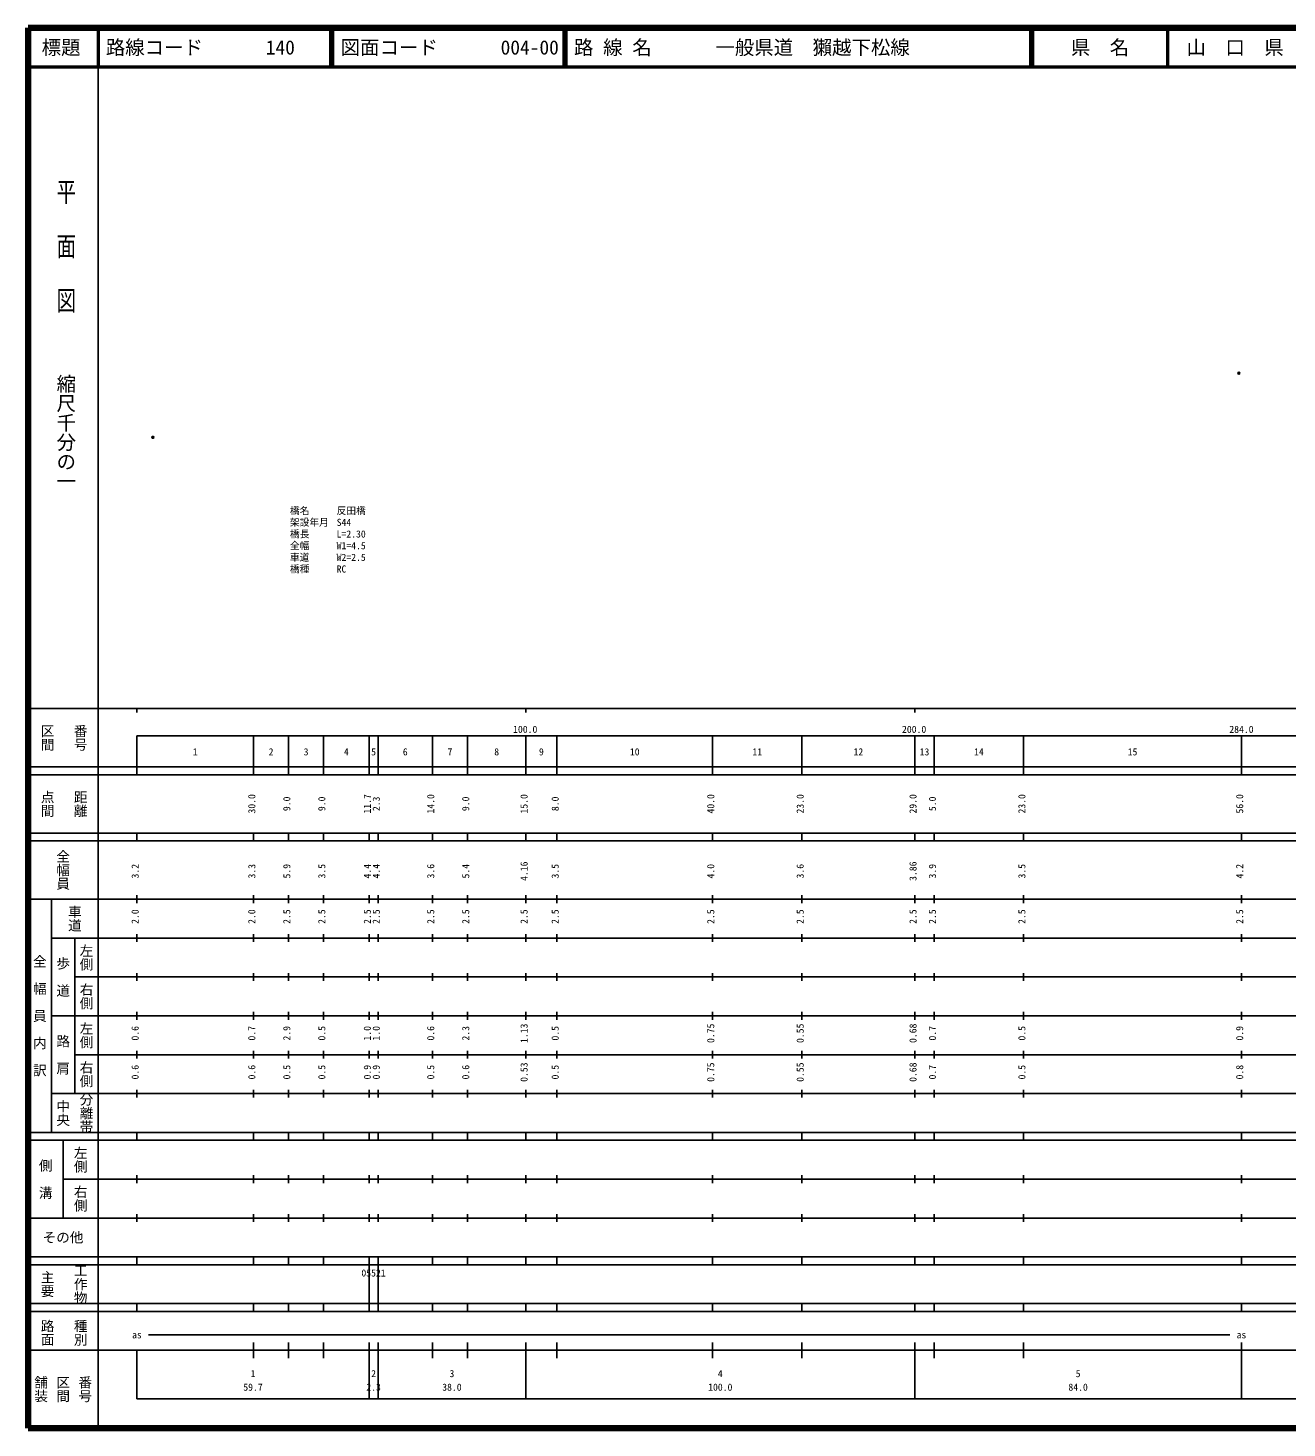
# Model space of a CAD drawing. Units: millimetres on the paper, with parts at other scales. Extents: x 40 to 680, y 20 to 380.
# Drawn here: x 40 to 363.7, y 20 to 380 of the extents above; entities that cross this region are included whole.
import ezdxf
from ezdxf.enums import TextEntityAlignment as Align

# ---------------------------------------------------------------- set-up
doc = ezdxf.new("R2010")
doc.units = ezdxf.units.MM
doc.header["$PDMODE"] = 32
doc.header["$PDSIZE"] = 0.5
for name, color, linetype in [('M-OTRS', 6, 'Continuous'), ('M-STR-HTXT', 7, 'Continuous'), ('M-TTL-TXT', 7, 'Continuous')]:
    doc.layers.add(name, color=color, linetype=linetype)
for name, color, linetype, lineweight in [('M-TTL', 2, 'Continuous', 140), ('M-TTL-BAND', 7, 'Continuous', 25), ('M-TTL-LINE', 7, 'Continuous', 50)]:
    doc.layers.add(name, color=color, linetype=linetype, lineweight=lineweight)
doc.styles.add('@ＭＳ ゴシック', font='')
doc.styles.add('ＭＳ ゴシック', font='')
doc.styles.get('@ＭＳ ゴシック').set_extended_font_data('@MS Gothic')
doc.styles.get('ＭＳ ゴシック').set_extended_font_data('MS Gothic')

msp = doc.modelspace()

# ---------------------------------------------------------------- linework, layer by layer
at = {"layer": 'M-OTRS'}
for p in [(351.362, 291.218), (72.13, 274.741)]:
    msp.add_point(p, dxfattribs=at)
at = {"layer": 'M-TTL'}
for p, q in [((40, 380), (40, 20)), ((680, 380), (40, 380)), ((40, 20), (680, 20))]:
    msp.add_line(p, q, dxfattribs=at)
at = {"layer": 'M-TTL-BAND'}
for p, q in [((58, 370), (58, 20)), ((40, 205), (579, 205)), ((68, 205), (68, 204)), ((168, 205), (168, 204)), ((268, 205), (268, 204)), ((68, 198), (579, 198)), ((68, 198), (68, 188)), ((98, 188), (98, 198)), ((107, 188), (107, 198)), ((116, 188), (116, 198)), ((127.7, 188), (127.7, 198)), ((130, 188), (130, 198)), ((144, 188), (144, 198)), ((153, 188), (153, 198)), ((168, 188), (168, 198)), ((176, 188), (176, 198)), ((216, 188), (216, 198)), ((239, 188), (239, 198)), ((268, 188), (268, 198)), ((273, 188), (273, 198)), ((296, 188), (296, 198)), ((352, 188), (352, 198)), ((40, 190), (579, 190)), ((40, 188), (579, 188)), ((40, 173), (579, 173)), ((68, 171), (68, 173)), ((98, 171), (98, 173)), ((107, 171), (107, 173)), ((116, 171), (116, 173)), ((127.7, 171), (127.7, 173)), ((130, 171), (130, 173)), ((144, 171), (144, 173)), ((153, 171), (153, 173)), ((168, 171), (168, 173)), ((176, 171), (176, 173)), ((216, 171), (216, 173)), ((239, 171), (239, 173)), ((268, 171), (268, 173)), ((273, 171), (273, 173)), ((296, 171), (296, 173)), ((352, 171), (352, 173)), ((40, 171), (579, 171)), ((40, 156), (579, 156)), ((46, 96), (46, 156)), ((68, 155), (68, 157)), ((98, 155), (98, 157)), ((107, 155), (107, 157)), ((116, 155), (116, 157)), ((127.7, 155), (127.7, 157)), ((130, 155), (130, 157)), ((144, 155), (144, 157)), ((153, 155), (153, 157)), ((168, 155), (168, 157)), ((176, 155), (176, 157)), ((216, 155), (216, 157)), ((239, 155), (239, 157)), ((268, 155), (268, 157)), ((273, 155), (273, 157)), ((296, 155), (296, 157)), ((352, 155), (352, 157)), ((46, 146), (579, 146)), ((52, 146), (52, 106)), ((68, 145), (68, 147)), ((98, 145), (98, 147)), ((107, 145), (107, 147)), ((116, 145), (116, 147)), ((127.7, 145), (127.7, 147)), ((130, 145), (130, 147)), ((144, 145), (144, 147)), ((153, 145), (153, 147)), ((168, 145), (168, 147)), ((176, 145), (176, 147)), ((216, 145), (216, 147)), ((239, 145), (239, 147)), ((268, 145), (268, 147)), ((273, 145), (273, 147)), ((296, 145), (296, 147)), ((352, 145), (352, 147)), ((68, 135), (68, 137)), ((98, 135), (98, 137)), ((107, 135), (107, 137)), ((116, 135), (116, 137)), ((127.7, 135), (127.7, 137)), ((130, 135), (130, 137)), ((144, 135), (144, 137)), ((153, 135), (153, 137)), ((168, 135), (168, 137)), ((176, 135), (176, 137)), ((216, 135), (216, 137)), ((239, 135), (239, 137)), ((268, 135), (268, 137)), ((273, 135), (273, 137)), ((296, 135), (296, 137)), ((352, 135), (352, 137)), ((52, 136), (579, 136)), ((46, 126), (579, 126)), ((68, 125), (68, 127)), ((98, 125), (98, 127)), ((107, 125), (107, 127)), ((116, 125), (116, 127)), ((127.7, 125), (127.7, 127)), ((130, 125), (130, 127)), ((144, 125), (144, 127)), ((153, 125), (153, 127)), ((168, 125), (168, 127)), ((176, 125), (176, 127)), ((216, 125), (216, 127)), ((239, 125), (239, 127)), ((268, 125), (268, 127)), ((273, 125), (273, 127)), ((296, 125), (296, 127)), ((352, 125), (352, 127)), ((52, 116), (579, 116)), ((68, 115), (68, 117)), ((98, 115), (98, 117)), ((107, 115), (107, 117)), ((116, 115), (116, 117)), ((127.7, 115), (127.7, 117)), ((130, 115), (130, 117)), ((144, 115), (144, 117)), ((153, 115), (153, 117)), ((168, 115), (168, 117)), ((176, 115), (176, 117)), ((216, 115), (216, 117)), ((239, 115), (239, 117)), ((268, 115), (268, 117)), ((273, 115), (273, 117)), ((296, 115), (296, 117)), ((352, 115), (352, 117)), ((46, 106), (579, 106)), ((68, 105), (68, 107)), ((98, 105), (98, 107)), ((107, 105), (107, 107)), ((116, 105), (116, 107)), ((127.7, 105), (127.7, 107)), ((130, 105), (130, 107)), ((144, 105), (144, 107)), ((153, 105), (153, 107)), ((168, 105), (168, 107)), ((176, 105), (176, 107)), ((216, 105), (216, 107)), ((239, 105), (239, 107)), ((268, 105), (268, 107)), ((273, 105), (273, 107)), ((296, 105), (296, 107)), ((352, 105), (352, 107)), ((40, 96), (579, 96)), ((40, 94), (579, 94)), ((49, 94), (49, 74)), ((68, 94), (68, 96)), ((98, 94), (98, 96)), ((107, 94), (107, 96)), ((116, 94), (116, 96)), ((127.7, 94), (127.7, 96)), ((130, 94), (130, 96)), ((144, 94), (144, 96)), ((153, 94), (153, 96)), ((168, 94), (168, 96)), ((176, 94), (176, 96)), ((216, 94), (216, 96)), ((239, 94), (239, 96)), ((268, 94), (268, 96)), ((273, 94), (273, 96)), ((296, 94), (296, 96)), ((352, 94), (352, 96)), ((49, 84), (579, 84)), ((68, 83), (68, 85)), ((98, 83), (98, 85)), ((107, 83), (107, 85)), ((116, 83), (116, 85)), ((127.7, 83), (127.7, 85)), ((130, 83), (130, 85)), ((144, 83), (144, 85)), ((153, 83), (153, 85)), ((168, 83), (168, 85)), ((176, 83), (176, 85)), ((216, 83), (216, 85)), ((239, 83), (239, 85)), ((268, 83), (268, 85)), ((273, 83), (273, 85)), ((296, 83), (296, 85)), ((352, 83), (352, 85)), ((40, 74), (579, 74)), ((68, 73), (68, 75)), ((98, 73), (98, 75)), ((107, 73), (107, 75)), ((116, 73), (116, 75)), ((127.7, 73), (127.7, 75)), ((130, 73), (130, 75)), ((144, 73), (144, 75)), ((153, 73), (153, 75)), ((168, 73), (168, 75)), ((176, 73), (176, 75)), ((216, 73), (216, 75)), ((239, 73), (239, 75)), ((268, 73), (268, 75)), ((273, 73), (273, 75)), ((296, 73), (296, 75)), ((352, 73), (352, 75)), ((40, 64), (579, 64)), ((40, 62), (579, 62)), ((68, 62), (68, 64)), ((98, 62), (98, 64)), ((107, 62), (107, 64)), ((116, 62), (116, 64)), ((127.7, 62), (127.7, 64)), ((127.7, 52), (127.7, 62)), ((130, 62), (130, 64)), ((130, 52), (130, 62)), ((144, 62), (144, 64)), ((153, 62), (153, 64)), ((168, 62), (168, 64)), ((176, 62), (176, 64)), ((216, 62), (216, 64)), ((239, 62), (239, 64)), ((268, 62), (268, 64)), ((273, 62), (273, 64)), ((296, 62), (296, 64)), ((352, 62), (352, 64)), ((40, 52), (579, 52)), ((68, 50), (68, 52)), ((98, 50), (98, 52)), ((107, 50), (107, 52)), ((116, 50), (116, 52)), ((127.7, 50), (127.7, 52)), ((130, 50), (130, 52)), ((144, 50), (144, 52)), ((153, 50), (153, 52)), ((168, 50), (168, 52)), ((176, 50), (176, 52)), ((216, 50), (216, 52)), ((239, 50), (239, 52)), ((268, 50), (268, 52)), ((273, 50), (273, 52)), ((296, 50), (296, 52)), ((352, 50), (352, 52)), ((40, 50), (579, 50)), ((71, 44), (349, 44)), ((40, 40), (579, 40)), ((68, 40), (68, 27.5)), ((98, 38), (98, 42)), ((107, 38), (107, 42)), ((116, 38), (116, 42)), ((127.7, 27.5), (127.7, 42)), ((130, 27.5), (130, 42)), ((144, 38), (144, 42)), ((153, 38), (153, 42)), ((168, 27.5), (168, 42)), ((176, 38), (176, 42)), ((216, 38), (216, 42)), ((239, 38), (239, 42)), ((268, 27.5), (268, 42)), ((273, 38), (273, 42)), ((296, 38), (296, 42)), ((352, 27.5), (352, 42)), ((68, 27.5), (579, 27.5))]:
    msp.add_line(p, q, dxfattribs=at)
at = {"layer": 'M-TTL-LINE'}
for p, q in [((58, 380), (58, 370)), ((117.75, 380), (117.75, 370)), ((118.25, 380), (118.25, 370)), ((177.75, 380), (177.75, 370)), ((178.25, 380), (178.25, 370)), ((297.75, 380), (297.75, 370)), ((298.25, 380), (298.25, 370)), ((333, 380), (333, 370)), ((40, 370), (680, 370))]:
    msp.add_line(p, q, dxfattribs=at)

# ---------------------------------------------------------------- texts
at = {"layer": 'M-STR-HTXT', "style": 'ＭＳ ゴシック'}
for s, p in [('橋名', (107.355, 254.422)), ('反田橋', (119.355, 254.422)), ('架設年月', (107.355, 251.422)), ('S44', (119.355, 251.422)), ('橋長', (107.355, 248.422)), ('L=2.30', (119.355, 248.422)), ('全幅', (107.355, 245.422)), ('車道', (107.355, 242.422)), ('W1=4.5', (119.355, 245.422)), ('W2=2.5', (119.355, 242.422)), ('橋種', (107.355, 239.422)), ('RC', (119.355, 239.422))]:
    msp.add_text(s, height=1.833, dxfattribs=at).set_placement(p, align=Align.BOTTOM_LEFT)
at = {"layer": 'M-TTL-BAND', "style": '@ＭＳ ゴシック', "width": 1.4}
msp.add_text('平  面  図', height=3.666, rotation=270, dxfattribs=at).set_placement((49.777, 306.475), align=Align.MIDDLE_RIGHT)
at = {"layer": 'M-TTL-BAND', "style": '@ＭＳ ゴシック'}
msp.add_text('縮尺千分の一', height=3.666, rotation=270, dxfattribs=at).set_placement((49.777, 261.03), align=Align.MIDDLE_RIGHT)
for s, p in [('区間', (45, 197.5)), ('番号', (53.5, 197.5)), ('点間', (45, 180.5)), ('距離', (53.5, 180.5)), ('全幅員', (49, 163.5)), ('車道', (52, 151)), ('左側', (55, 141)), ('全\u3000幅\u3000員\u3000内\u3000訳', (43, 126)), ('歩\u3000道', (49, 136)), ('右側', (55, 131)), ('左側', (55, 121)), ('路\u3000肩', (49, 116)), ('右側', (55, 111)), ('分離帯', (55, 101)), ('中央', (49, 101)), ('左側', (53.5, 89)), ('側\u3000溝', (44.5, 84)), ('右側', (53.5, 79)), ('工作物', (53.5, 57)), ('主要', (45, 57)), ('路面', (45, 44.5)), ('種別', (53.5, 44.5)), ('舗装', (43.333, 30)), ('区間', (49, 30)), ('番号', (54.667, 30))]:
    msp.add_text(s, height=2.566, rotation=270, dxfattribs=at).set_placement(p, align=Align.MIDDLE_CENTER)
at = {"layer": 'M-TTL-BAND', "style": 'ＭＳ ゴシック'}
for s, p in [('100.0', (167.844, 198.195)), ('200.0', (267.844, 198.195)), ('284.0', (352, 198.195)), ('1', (83, 192.405)), ('2', (102.5, 192.405)), ('3', (111.5, 192.405)), ('4', (121.85, 192.405)), ('5', (128.85, 192.405)), ('6', (137, 192.405)), ('7', (148.5, 192.405)), ('8', (160.5, 192.405)), ('9', (172, 192.405)), ('10', (196, 192.405)), ('11', (227.5, 192.405)), ('12', (253.5, 192.405)), ('13', (270.5, 192.405)), ('14', (284.5, 192.405)), ('15', (324, 192.405)), ('as', (68, 42.5)), ('as', (352, 42.5)), ('1', (97.85, 32.523)), ('2', (128.85, 32.523)), ('3', (149, 32.523)), ('4', (218, 32.523)), ('5', (310, 32.523)), ('59.7', (97.85, 29.033)), ('2.3', (128.85, 29.033)), ('38.0', (149, 29.033)), ('100.0', (218, 29.033)), ('84.0', (310, 29.033))]:
    msp.add_text(s, height=1.833, dxfattribs=at).set_placement(p, align=Align.BOTTOM_CENTER)
for s, p in [('30.0', (99, 180.5)), ('9.0', (108, 180.5)), ('9.0', (117, 180.5)), ('11.7', (128.7, 180.5)), ('2.3', (131, 180.5)), ('14.0', (145, 180.5)), ('9.0', (154, 180.5)), ('15.0', (169, 180.5)), ('8.0', (177, 180.5)), ('40.0', (217, 180.5)), ('23.0', (240, 180.5)), ('29.0', (269, 180.5)), ('5.0', (274, 180.5)), ('23.0', (297, 180.5)), ('56.0', (353, 180.5)), ('3.2', (69, 163.174)), ('3.3', (99, 163.174)), ('5.9', (108, 163.174)), ('3.5', (117, 163.174)), ('4.4', (128.7, 163.174)), ('4.4', (131, 163.174)), ('3.6', (145, 163.174)), ('5.4', (154, 163.174)), ('4.16', (169, 163.174)), ('3.5', (177, 163.174)), ('4.0', (217, 163.174)), ('3.6', (240, 163.174)), ('3.86', (269, 163.174)), ('3.9', (274, 163.174)), ('3.5', (297, 163.174)), ('4.2', (353, 163.174)), ('2.0', (69, 151.5)), ('2.0', (99, 151.5)), ('2.5', (108, 151.5)), ('2.5', (117, 151.5)), ('2.5', (128.7, 151.5)), ('2.5', (131, 151.5)), ('2.5', (145, 151.5)), ('2.5', (154, 151.5)), ('2.5', (169, 151.5)), ('2.5', (177, 151.5)), ('2.5', (217, 151.5)), ('2.5', (240, 151.5)), ('2.5', (269, 151.5)), ('2.5', (274, 151.5)), ('2.5', (297, 151.5)), ('2.5', (353, 151.5)), ('0.6', (69, 121.5)), ('0.7', (99, 121.5)), ('2.9', (108, 121.5)), ('0.5', (117, 121.5)), ('1.0', (128.7, 121.5)), ('1.0', (131, 121.5)), ('0.6', (145, 121.5)), ('2.3', (154, 121.5)), ('1.13', (169, 121.5)), ('0.5', (177, 121.5)), ('0.75', (217, 121.5)), ('0.55', (240, 121.5)), ('0.68', (269, 121.5)), ('0.7', (274, 121.5)), ('0.5', (297, 121.5)), ('0.9', (353, 121.5)), ('0.6', (69, 111.5)), ('0.6', (99, 111.5)), ('0.5', (108, 111.5)), ('0.5', (117, 111.5)), ('0.9', (128.7, 111.5)), ('0.9', (131, 111.5)), ('0.5', (145, 111.5)), ('0.6', (154, 111.5)), ('0.53', (169, 111.5)), ('0.5', (177, 111.5)), ('0.75', (217, 111.5)), ('0.55', (240, 111.5)), ('0.68', (269, 111.5)), ('0.7', (274, 111.5)), ('0.5', (297, 111.5)), ('0.8', (353, 111.5))]:
    msp.add_text(s, height=1.833, rotation=90, dxfattribs=at).set_placement(p, align=Align.BOTTOM_CENTER)
msp.add_text('その他', height=2.566, dxfattribs=at).set_placement((49, 69), align=Align.MIDDLE_CENTER)
msp.add_text('05521', height=1.833, dxfattribs=at).set_placement((125.725, 58.405), align=Align.BOTTOM_LEFT)
at = {"layer": 'M-TTL-TXT', "style": 'ＭＳ ゴシック'}
for s, p in [('標題', (48.5, 375)), ('県\u3000名', (315.625, 375)), ('山\u3000口\u3000県', (350.375, 375))]:
    msp.add_text(s, height=3.666, dxfattribs=at).set_placement(p, align=Align.MIDDLE_CENTER)
for s, p in [('路線コード', (60, 375)), ('140', (101.142, 375)), ('図面コード', (120.38, 375)), ('004-00', (161.521, 375)), ('路 線 名', (180.38, 375)), ('一般県道\u3000獺越下松線', (216.734, 375))]:
    msp.add_text(s, height=3.666, dxfattribs=at).set_placement(p, align=Align.MIDDLE_LEFT)

doc.saveas('drawing.dxf')
